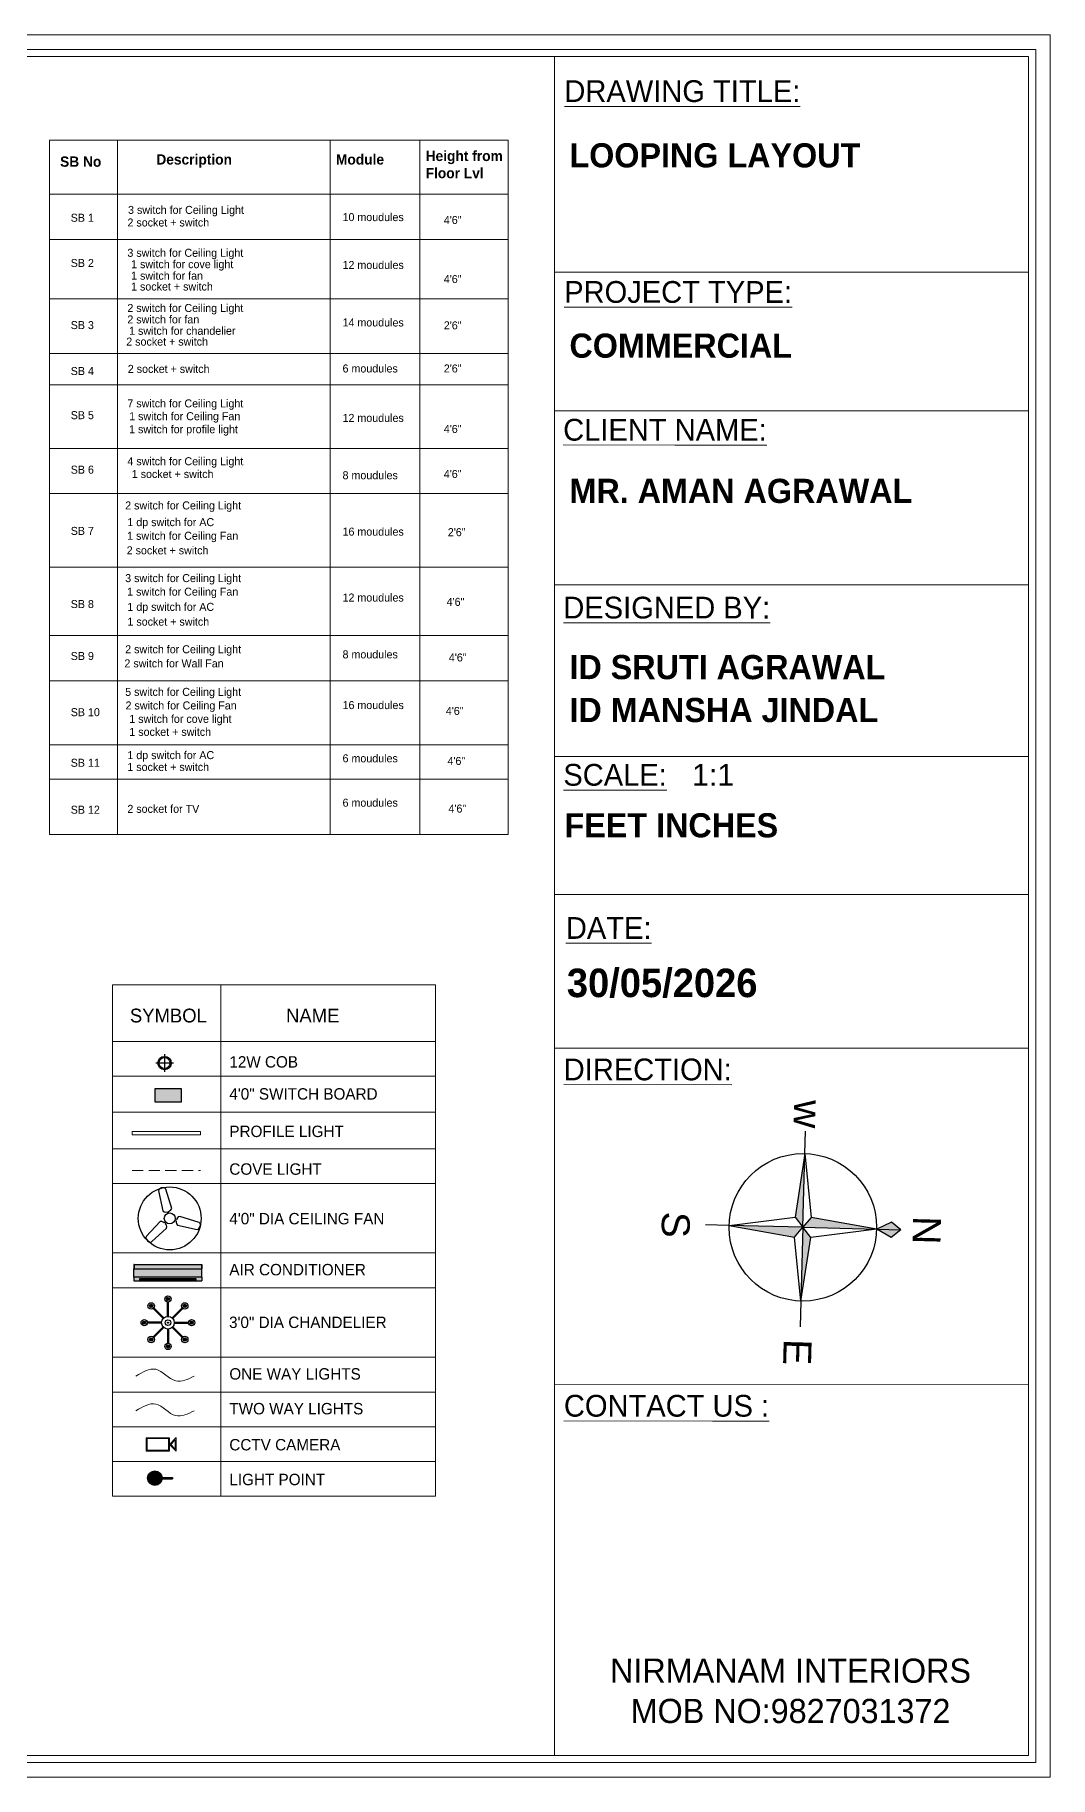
# Model space of a CAD drawing. Header units: inches. Extents: x -4677 to 18437, y -5264 to 2453.
# Drawn here: x 4177 to 4635, y -944 to -159 of the extents above; entities that cross this region are included whole.
import ezdxf

# ---------------------------------------------------------------- set-up
doc = ezdxf.new("R2010")
doc.units = ezdxf.units.IN
doc.linetypes.add('DASHED', pattern=[0.75, 0.5, -0.25])
for name, color, linetype in [('Edges', 7, 'Continuous'), ('ELE', 5, 'Continuous'), ('FUR', 42, 'Continuous'), ('IEL-HATCH-002', 7, 'Continuous'), ('THIET-BI', 21, 'Continuous')]:
    doc.layers.add(name, color=color, linetype=linetype)
for name, color, linetype, lineweight in [('ELV-1', 7, 'Continuous', 25), ('FURNI', 140, 'Continuous', 18), ('WALL', 23, 'Continuous', 15)]:
    doc.layers.add(name, color=color, linetype=linetype, lineweight=lineweight)
doc.layers.add('HATCH', color=251, linetype='Continuous', lineweight=0, transparency=0.75)
doc.styles.add('HEMI', font='stylu.ttf')
doc.styles.add('regular', font='swissl.ttf')
doc.styles.get("Standard").update_dxf_attribs({"font": 'arial.ttf'})

# ---------------------------------------------------------------- blocks, each defined once
blk = doc.blocks.new('ger')
at = {"color": 5}
for p, q in [((6473.06, -970.68), (6473.07, -978.68)), ((6469.07, -974.68), (6477.07, -974.68))]:
    blk.add_line(p, q, dxfattribs=at)
for radius in [3, 2.5]:
    blk.add_circle((6473.07, -974.68), radius, dxfattribs=at)
blk = doc.blocks.new('A$C1C43440E')
at = {"layer": 'THIET-BI', "color": 18, "true_color": 0x000000}
for p, q in [((144, 581), (140, 564)), ((153, 589), (144, 581)), ((172, 598), (153, 589)), ((192, 598), (172, 598)), ((207, 596), (192, 598)), ((218, 585), (207, 596)), ((284, 372), (218, 585)), ((140, 564), (188, 346)), ((156, 226), (4, 62)), ((174, 228), (156, 226)), ((191, 220), (174, 228)), ((188, 346), (202, 334)), ((202, 213), (191, 220)), ((202, 334), (215, 331)), ((215, 226), (202, 213)), ((213, 202), (226, 216)), ((225, 187), (213, 202)), ((215, 331), (235, 334)), ((235, 334), (240, 317)), ((249, 338), (261, 344)), ((254, 320), (249, 338)), ((261, 344), (276, 356)), ((276, 356), (284, 372)), ((316, 239), (334, 234)), ((338, 249), (320, 254)), ((334, 234), (334, 222)), ((334, 222), (336, 203)), ((336, 203), (346, 188)), ((346, 268), (338, 249)), ((354, 278), (346, 268)), ((372, 284), (354, 278)), ((585, 217), (372, 284)), ((597, 205), (585, 217)), ((600, 193), (597, 205)), ((598, 172), (600, 193)), ((4, 62), (0, 47)), ((0, 47), (6, 33)), ((6, 33), (16, 16)), ((16, 16), (33, 4)), ((33, 4), (45, 0)), ((45, 0), (61, 5)), ((61, 5), (226, 156)), ((229, 174), (225, 187)), ((226, 156), (229, 174)), ((346, 188), (564, 139)), ((564, 139), (579, 142)), ((579, 142), (588, 154)), ((588, 154), (598, 172))]:
    blk.add_line(p, q, dxfattribs=at)
blk.add_circle((262, 262), 60, dxfattribs=at)
blk = doc.blocks.new('3r')
blk.add_circle((6568.3, -1060.4), 21)
at = {"layer": 'THIET-BI', "xscale": 0.06069589590044594, "yscale": 0.06069589590044594, "zscale": 0.06069589590044594}
blk.add_blockref('A$C1C43440E', (6552.4, -1076.3), dxfattribs=at)
blk = doc.blocks.new('DRYG')
at = {"layer": 'Edges', "color": 18, "true_color": 0x000000}
for p, q in [((8077.8, 1479.5), (8077.8, 1479.6)), ((8077.8, 1479.6), (8078, 1479.6)), ((8077.8, 1479.5), (8077.8, 1421.7)), ((8077.8, 1479.5), (8078, 1479.5)), ((8078, 1479.6), (8078, 1479.5)), ((8078, 1479.6), (8081.6, 1479.6)), ((8078, 1479.5), (8081.6, 1479.5)), ((8088.7, 1479.6), (8081.6, 1479.6)), ((8081.6, 1479.6), (8081.6, 1479.5)), ((8081.6, 1479.5), (8081.6, 1421.7)), ((8088.7, 1479.6), (8091.8, 1479.6)), ((8088.7, 1421.7), (8088.7, 1479.6)), ((8090.1, 1474.8), (8090.5, 1474.8)), ((8090.1, 1469), (8090.1, 1474.8)), ((8090.5, 1474.8), (8090.5, 1469)), ((8090.7, 1474.8), (8091, 1474.8)), ((8090.7, 1469), (8090.7, 1474.8)), ((8091, 1474.8), (8091, 1469)), ((8091.2, 1474.8), (8091.6, 1474.8)), ((8091.2, 1469), (8091.2, 1474.8)), ((8091.6, 1474.8), (8091.6, 1469)), ((8091.8, 1479.6), (8091.8, 1421.7)), ((8090.5, 1469), (8090.1, 1469)), ((8090.1, 1468.7), (8090.5, 1468.7)), ((8090.1, 1462.9), (8090.1, 1468.7)), ((8090.5, 1462.9), (8090.1, 1462.9)), ((8090.1, 1462.6), (8090.5, 1462.6)), ((8090.1, 1456.9), (8090.1, 1462.6)), ((8090.5, 1456.9), (8090.1, 1456.9)), ((8090.1, 1456.6), (8090.5, 1456.6)), ((8090.1, 1450.8), (8090.1, 1456.6)), ((8090.5, 1468.7), (8090.5, 1462.9)), ((8090.5, 1462.6), (8090.5, 1456.9)), ((8090.5, 1456.6), (8090.5, 1450.8)), ((8091, 1469), (8090.7, 1469)), ((8090.7, 1468.7), (8091, 1468.7)), ((8090.7, 1462.9), (8090.7, 1468.7)), ((8091, 1462.9), (8090.7, 1462.9)), ((8090.7, 1462.6), (8091, 1462.6)), ((8090.7, 1456.9), (8090.7, 1462.6)), ((8091, 1456.9), (8090.7, 1456.9)), ((8090.7, 1456.6), (8091, 1456.6)), ((8090.7, 1450.8), (8090.7, 1456.6)), ((8091, 1468.7), (8091, 1462.9)), ((8091, 1462.6), (8091, 1456.9)), ((8091, 1456.6), (8091, 1450.8)), ((8091.6, 1469), (8091.2, 1469)), ((8091.2, 1468.7), (8091.6, 1468.7)), ((8091.2, 1462.9), (8091.2, 1468.7)), ((8091.6, 1462.9), (8091.2, 1462.9)), ((8091.2, 1462.6), (8091.6, 1462.6)), ((8091.2, 1456.9), (8091.2, 1462.6)), ((8091.6, 1456.9), (8091.2, 1456.9)), ((8091.2, 1456.6), (8091.6, 1456.6)), ((8091.2, 1450.8), (8091.2, 1456.6)), ((8091.6, 1468.7), (8091.6, 1462.9)), ((8091.6, 1462.6), (8091.6, 1456.9)), ((8091.6, 1456.6), (8091.6, 1450.8)), ((8090.5, 1450.8), (8090.1, 1450.8)), ((8090.1, 1450.5), (8090.5, 1450.5)), ((8090.1, 1444.7), (8090.1, 1450.5)), ((8090.5, 1444.7), (8090.1, 1444.7)), ((8090.1, 1444.4), (8090.5, 1444.4)), ((8090.1, 1438.6), (8090.1, 1444.4)), ((8090.5, 1450.5), (8090.5, 1444.7)), ((8090.5, 1444.4), (8090.5, 1438.6)), ((8091, 1450.8), (8090.7, 1450.8)), ((8090.7, 1450.5), (8091, 1450.5)), ((8090.7, 1444.7), (8090.7, 1450.5)), ((8091, 1444.7), (8090.7, 1444.7)), ((8090.7, 1444.4), (8091, 1444.4)), ((8090.7, 1438.6), (8090.7, 1444.4)), ((8091, 1450.5), (8091, 1444.7)), ((8091, 1444.4), (8091, 1438.6)), ((8091.6, 1450.8), (8091.2, 1450.8)), ((8091.2, 1450.5), (8091.6, 1450.5)), ((8091.2, 1444.7), (8091.2, 1450.5)), ((8091.6, 1444.7), (8091.2, 1444.7)), ((8091.2, 1444.4), (8091.6, 1444.4)), ((8091.2, 1438.6), (8091.2, 1444.4)), ((8091.6, 1450.5), (8091.6, 1444.7)), ((8091.6, 1444.4), (8091.6, 1438.6)), ((8090.5, 1438.6), (8090.1, 1438.6)), ((8090.1, 1438.3), (8090.5, 1438.3)), ((8090.1, 1432.5), (8090.1, 1438.3)), ((8090.5, 1432.5), (8090.1, 1432.5)), ((8090.1, 1432.2), (8090.5, 1432.2)), ((8090.1, 1426.4), (8090.1, 1432.2)), ((8090.5, 1426.4), (8090.1, 1426.4)), ((8090.5, 1438.3), (8090.5, 1432.5)), ((8090.5, 1432.2), (8090.5, 1426.4)), ((8091, 1438.6), (8090.7, 1438.6)), ((8090.7, 1438.3), (8091, 1438.3)), ((8090.7, 1432.5), (8090.7, 1438.3)), ((8091, 1432.5), (8090.7, 1432.5)), ((8090.7, 1432.2), (8091, 1432.2)), ((8090.7, 1426.4), (8090.7, 1432.2)), ((8091, 1426.4), (8090.7, 1426.4)), ((8091, 1438.3), (8091, 1432.5)), ((8091, 1432.2), (8091, 1426.4)), ((8091.6, 1438.6), (8091.2, 1438.6)), ((8091.2, 1438.3), (8091.6, 1438.3)), ((8091.2, 1432.5), (8091.2, 1438.3)), ((8091.6, 1432.5), (8091.2, 1432.5)), ((8091.2, 1432.2), (8091.6, 1432.2)), ((8091.2, 1426.4), (8091.2, 1432.2)), ((8091.6, 1426.4), (8091.2, 1426.4)), ((8091.6, 1438.3), (8091.6, 1432.5)), ((8091.6, 1432.2), (8091.6, 1426.4)), ((8077.8, 1421.7), (8077.8, 1421.7)), ((8077.8, 1421.7), (8078, 1421.7)), ((8078, 1421.7), (8077.8, 1421.7)), ((8078, 1421.7), (8078, 1421.7)), ((8081.6, 1421.7), (8078, 1421.7)), ((8078, 1421.7), (8081.6, 1421.7)), ((8088.7, 1421.7), (8081.6, 1421.7)), ((8081.6, 1421.7), (8081.6, 1421.7)), ((8088.7, 1421.7), (8091.8, 1421.7))]:
    blk.add_line(p, q, dxfattribs=at)
at = {"layer": 'FURNI', "color": 18, "true_color": 0x000000}
blk.add_line((8077.8, 1421.7), (8091.8, 1421.7), dxfattribs=at)
blk = doc.blocks.new('E4RG')
at = {"layer": 'IEL-HATCH-002', "transparency": 33554687}
h = blk.add_hatch(color=256, dxfattribs=at)
h.dxf.hatch_style = 1
h.set_gradient(color1=(255, 255, 255), color2=(147, 149, 152), name='CYLINDER')
h.paths.add_polyline_path([(4585.01, 653.22), (4585, 653.22), (4554.41, 653.22), (4554.41, 649.47), (4585.01, 649.47)])
h.paths.add_polyline_path([(4585, 655.12), (4585, 655.21), (4554.42, 655.21), (4554.42, 655.12), (4554.42, 653.22), (4585, 653.22)])
h.paths.add_polyline_path([(4585.01, 649.47), (4554.41, 649.47), (4554.41, 647.81), (4585.01, 647.81)])
h.paths.add_polyline_path([(4556.92, 648.71), (4559.97, 648.71), (4559.97, 648.51), (4556.92, 648.51)], flags=16)
h.paths.add_polyline_path([(4556.92, 648.43), (4559.97, 648.43), (4559.97, 648.23), (4556.92, 648.23)], flags=16)
h.paths.add_polyline_path([(4556.92, 648.15), (4559.97, 648.15), (4559.97, 647.95), (4556.92, 647.95)], flags=16)
h.paths.add_polyline_path([(4560.14, 648.71), (4563.19, 648.71), (4563.19, 648.51), (4560.14, 648.51)], flags=16)
h.paths.add_polyline_path([(4560.14, 648.43), (4563.19, 648.43), (4563.19, 648.23), (4560.14, 648.23)], flags=16)
h.paths.add_polyline_path([(4560.14, 648.15), (4563.19, 648.15), (4563.19, 647.95), (4560.14, 647.95)], flags=16)
h.paths.add_polyline_path([(4563.36, 648.71), (4566.41, 648.71), (4566.41, 648.51), (4563.36, 648.51)], flags=16)
h.paths.add_polyline_path([(4563.36, 648.43), (4566.41, 648.43), (4566.41, 648.23), (4563.36, 648.23)], flags=16)
h.paths.add_polyline_path([(4563.36, 648.15), (4566.41, 648.15), (4566.41, 647.95), (4563.36, 647.95)], flags=16)
h.paths.add_polyline_path([(4566.57, 648.71), (4569.63, 648.71), (4569.63, 648.51), (4566.57, 648.51)], flags=16)
h.paths.add_polyline_path([(4566.57, 648.43), (4569.63, 648.43), (4569.63, 648.23), (4566.57, 648.23)], flags=16)
h.paths.add_polyline_path([(4566.57, 648.15), (4569.63, 648.15), (4569.63, 647.95), (4566.57, 647.95)], flags=16)
h.paths.add_polyline_path([(4569.79, 648.71), (4572.85, 648.71), (4572.85, 648.51), (4569.79, 648.51)], flags=16)
h.paths.add_polyline_path([(4569.79, 648.43), (4572.85, 648.43), (4572.85, 648.23), (4569.79, 648.23)], flags=16)
h.paths.add_polyline_path([(4569.79, 648.15), (4572.85, 648.15), (4572.85, 647.95), (4569.79, 647.95)], flags=16)
h.paths.add_polyline_path([(4573.01, 648.71), (4576.06, 648.71), (4576.06, 648.51), (4573.01, 648.51)], flags=16)
h.paths.add_polyline_path([(4573.01, 648.43), (4576.06, 648.43), (4576.06, 648.23), (4573.01, 648.23)], flags=16)
h.paths.add_polyline_path([(4573.01, 648.15), (4576.06, 648.15), (4576.06, 647.95), (4573.01, 647.95)], flags=16)
h.paths.add_polyline_path([(4576.23, 648.71), (4579.28, 648.71), (4579.28, 648.51), (4576.23, 648.51)], flags=16)
h.paths.add_polyline_path([(4576.23, 648.43), (4579.28, 648.43), (4579.28, 648.23), (4576.23, 648.23)], flags=16)
h.paths.add_polyline_path([(4576.23, 648.15), (4579.28, 648.15), (4579.28, 647.95), (4576.23, 647.95)], flags=16)
h.paths.add_polyline_path([(4579.45, 648.71), (4582.5, 648.71), (4582.5, 648.51), (4579.45, 648.51)], flags=16)
h.paths.add_polyline_path([(4579.45, 648.43), (4582.5, 648.43), (4582.5, 648.23), (4579.45, 648.23)], flags=16)
h.paths.add_polyline_path([(4579.45, 648.15), (4582.5, 648.15), (4582.5, 647.95), (4579.45, 647.95)], flags=16)
at = {"layer": 'FURNI', "color": 18, "true_color": 0x000000, "xscale": -0.5288462308038518, "yscale": 0.5288462308038518, "zscale": 0.5288462308038518, "rotation": 90}
blk.add_blockref('DRYG', (5336.87, 4927.15), dxfattribs=at)
blk = doc.blocks.new('DVB')
at = {"color": 30, "linetype": 'ByBlock', "true_color": 0xf26722}
for p, q in [((4631.71, 639.61), (4631.71, 646)), ((4632.16, 639.61), (4632.16, 646)), ((4629.09, 636.98), (4622.69, 636.98)), ((4629.09, 636.53), (4622.69, 636.53)), ((4629.76, 638.62), (4625.24, 643.14)), ((4630.08, 638.93), (4625.56, 643.45)), ((4633.8, 638.93), (4638.32, 643.45)), ((4634.11, 638.62), (4638.64, 643.14)), ((4634.79, 636.98), (4641.19, 636.98)), ((4634.79, 636.53), (4641.19, 636.53)), ((4629.76, 634.9), (4625.24, 630.38)), ((4630.08, 634.58), (4625.56, 630.06)), ((4631.71, 633.9), (4631.71, 627.51)), ((4632.16, 633.9), (4632.16, 627.51)), ((4633.8, 634.58), (4638.32, 630.06)), ((4634.11, 634.9), (4638.64, 630.38))]:
    blk.add_line(p, q, dxfattribs=at)
for centre, radius in [((4624.38, 644.31), 1.46), ((4624.38, 644.31), 0.745), ((4624.38, 644.31), 0.457), ((4624.38, 644.31), 0.155), ((4631.94, 647.44), 1.46), ((4631.94, 647.44), 0.745), ((4631.94, 647.44), 0.457), ((4631.94, 647.44), 0.155), ((4639.49, 644.31), 1.46), ((4639.49, 644.31), 0.745), ((4639.49, 644.31), 0.457), ((4639.49, 644.31), 0.155), ((4621.25, 636.76), 1.46), ((4621.25, 636.76), 0.745), ((4621.25, 636.76), 0.457), ((4621.25, 636.76), 0.155), ((4631.94, 636.76), 2.86), ((4631.94, 636.76), 1.29), ((4631.94, 636.76), 0.269), ((4642.62, 636.76), 1.46), ((4642.62, 636.76), 0.745), ((4642.62, 636.76), 0.457), ((4642.62, 636.76), 0.155), ((4624.38, 629.2), 1.46), ((4624.38, 629.2), 0.745), ((4624.38, 629.2), 0.457), ((4624.38, 629.2), 0.155), ((4639.49, 629.2), 1.46), ((4639.49, 629.2), 0.745), ((4639.49, 629.2), 0.457), ((4639.49, 629.2), 0.155), ((4631.94, 626.07), 1.46), ((4631.94, 626.07), 0.745), ((4631.94, 626.07), 0.457), ((4631.94, 626.07), 0.155)]:
    blk.add_circle(centre, radius, dxfattribs=at)
blk = doc.blocks.new('rst')
at = {"layer": 'HATCH', "true_color": 0xed1f24, "transparency": 33554687}
h = blk.add_hatch(color=240, dxfattribs=at)
h.dxf.hatch_style = 1
h.paths.add_polyline_path([(9145.2, 1295.5), (9130.1, 1295.5), (9137.7, 1288.2)])
h.paths.add_polyline_path([(9142.8, 1294.5), (9137.7, 1289.6), (9132.6, 1294.5)], flags=16)
h.paths.add_polyline_path([(9145.1, 1288.2), (9130.3, 1288.2), (9130.3, 1262.6), (9145.1, 1262.6)])
h.paths.add_polyline_path([(9144.1, 1287.2), (9144.1, 1263.6), (9131.3, 1263.6), (9131.3, 1287.2)], flags=16)
at = {"layer": 'FURNI', "color": 18, "true_color": 0x000000}
for points in [[(9145.2, 1295.5), (9130.1, 1295.5), (9137.7, 1288.2)], [(9130.3, 1288.2), (9145.1, 1288.2), (9145.1, 1262.6), (9130.3, 1262.6)], [(9131.3, 1287.2), (9144.1, 1287.2), (9144.1, 1263.6), (9131.3, 1263.6)], [(9142.8, 1294.5), (9132.6, 1294.5), (9137.7, 1289.6)]]:
    blk.add_lwpolyline(points, close=True, dxfattribs=at)
blk = doc.blocks.new('HT')
at = {"layer": 'IEL-HATCH-002', "true_color": 0xf7f281, "transparency": 33554687}
h = blk.add_hatch(color=51, dxfattribs=at)
h.dxf.hatch_style = 1
h.paths.add_polyline_path([(4618.55, 566.68, 0.962396), (4625.07, 566.43), (4621.82, 566.43), (4621.82, 566.93), (4625.07, 566.93, 0.962396)])
for p, q in [((4621.82, 566.93), (4629.77, 566.93)), ((4621.82, 566.93), (4621.82, 566.43)), ((4621.82, 566.43), (4629.77, 566.43)), ((4629.77, 566.93), (4629.77, 566.43))]:
    blk.add_line(p, q)
blk.add_circle((4621.82, 566.68), 3.27)
blk = doc.blocks.new('WR')
at = {"layer": 'IEL-HATCH-002', "true_color": 0x58ba48, "transparency": 33554687}
h = blk.add_hatch(color=85, dxfattribs=at)
h.dxf.hatch_style = 1
h.paths.add_polyline_path([(6272.58, 1161.27), (6284.59, 1161.27), (6284.59, 1167.12), (6272.58, 1167.12)])
blk.add_lwpolyline([(6272.58, 1167.11), (6272.58, 1161.27), (6284.59, 1161.29), (6284.59, 1167.13)], close=True)
blk = doc.blocks.new('A$C470D500B')
at = {"layer": 'ELE', "true_color": 0xed1f24}
h = blk.add_hatch(color=240, dxfattribs=at)
h.paths.add_polyline_path([(25.36, 49.16), (23.85, 47.28), (25.36, 44.35)])
h.paths.add_polyline_path([(25.36, 44.35), (26.88, 47.28), (25.36, 49.16)])
at = {"layer": 'ELE', "true_color": 0x000000}
h = blk.add_hatch(color=18, dxfattribs=at)
h.paths.add_polyline_path([(27.34, 28.11), (25.36, 29.71), (25.36, 15.08)])
h.paths.add_polyline_path([(40, 29.71), (27.34, 31.31), (25.36, 29.71)])
h.paths.add_polyline_path([(25.36, 44.35), (23.38, 31.31), (25.36, 29.71)])
h.paths.add_polyline_path([(23.38, 28.11), (25.36, 29.71), (10.73, 29.71)])
at = {"layer": 'ELE', "color": 240, "true_color": 0xed1f24}
for p, q in [((25.36, 49.16), (23.85, 47.28)), ((25.36, 49.16), (26.88, 47.28)), ((25.36, 44.35), (25.36, 49.16)), ((23.85, 47.28), (25.36, 44.35)), ((26.88, 47.28), (25.36, 44.35))]:
    blk.add_line(p, q, dxfattribs=at)
at = {"layer": 'ELE', "color": 18, "true_color": 0x000000}
for p, q in [((25.36, 44.35), (23.38, 31.31)), ((25.36, 29.71), (25.36, 44.35)), ((25.36, 44.35), (27.34, 31.31)), ((10.73, 29.71), (23.38, 31.31)), ((23.38, 31.31), (25.36, 29.71)), ((27.34, 31.31), (25.36, 29.71)), ((40, 29.71), (27.34, 31.31)), ((10.73, 29.71), (6.3, 29.71)), ((10.73, 29.71), (6.3, 29.71)), ((25.36, 29.71), (10.73, 29.71)), ((10.73, 29.71), (23.38, 28.11)), ((23.38, 28.11), (25.36, 29.71)), ((25.36, 15.08), (23.38, 28.11)), ((25.36, 29.71), (25.36, 15.08)), ((27.34, 28.11), (25.36, 29.71)), ((25.36, 29.71), (40, 29.71)), ((25.36, 15.08), (27.34, 28.11)), ((40, 29.71), (27.34, 28.11)), ((40, 29.71), (45.12, 29.71)), ((40, 29.71), (45.12, 29.71)), ((25.36, 15.08), (25.36, 10.4))]:
    blk.add_line(p, q, dxfattribs=at)
blk.add_circle((25.36, 29.71), 14.63, dxfattribs=at)
at = {"layer": 'ELE', "color": 240, "true_color": 0xed1f24}
blk.add_text('N', height=5.54, dxfattribs=at).set_placement((22.5, 51.52))
at = {"layer": 'ELE', "color": 18, "true_color": 0x000000}
for s, p in [('w', (0.11, 27.33)), ('E', (47.54, 26.51)), ('S', (22.95, 1.72))]:
    blk.add_text(s, height=5.54, dxfattribs=at).set_placement(p)

msp = doc.modelspace()

# ---------------------------------------------------------------- linework, layer by layer
at = {"lineweight": 5}
for p, q in [((4357.48, -587.36), (4211.79, -587.36)), ((4211.79, -587.36), (4211.79, -817.85)), ((4260.71, -587.36), (4260.71, -817.85)), ((4357.48, -817.85), (4357.48, -587.36)), ((4357.48, -612.86), (4211.79, -612.86)), ((4357.48, -628.53), (4211.79, -628.53)), ((4357.48, -644.62), (4211.79, -644.62)), ((4357.48, -661.17), (4211.79, -661.17)), ((4357.48, -676.84), (4211.79, -676.84)), ((4357.48, -708.17), (4211.79, -708.17)), ((4357.48, -723.84), (4211.79, -723.84)), ((4357.48, -755.18), (4211.79, -755.18)), ((4357.48, -770.85), (4211.79, -770.85)), ((4357.48, -786.52), (4211.79, -786.52)), ((4357.48, -802.19), (4211.79, -802.19)), ((4357.48, -817.85), (4211.79, -817.85))]:
    msp.add_line(p, q, dxfattribs=at)
at = {"color": 5, "linetype": 'DASHED', "lineweight": 5, "ltscale": 10}
msp.add_line((4220.64, -671.05), (4251.44, -671.05), dxfattribs=at)
at = {"color": 2, "lineweight": 5, "true_color": 0xf1eb1f}
msp.add_lwpolyline([(4220.64, -653.35), (4251.44, -653.35), (4251.44, -654.92), (4220.64, -654.92)], close=True, dxfattribs=at)
at = {"color": 114, "lineweight": 5, "true_color": 0x139b48}
msp.add_spline([(4222.41, -763.66), (4231.3, -760.62), (4240.35, -765.83), (4248.72, -763.66)], degree=3, dxfattribs=at)
at = {"color": 1, "lineweight": 5}
msp.add_spline([(4222.41, -779.33), (4231.3, -776.28), (4240.35, -781.5), (4248.72, -779.33)], degree=3, dxfattribs=at)
at = {"layer": 'ELV-1', "lineweight": 5}
for p, q in [((4183.34, -230.8), (4183.34, -206.47)), ((4183.34, -206.47), (4390.35, -206.47)), ((4214.01, -206.47), (4214.01, -230.8)), ((4310.01, -206.47), (4310.01, -230.8)), ((4350.43, -206.47), (4350.43, -230.8)), ((4390.35, -206.47), (4390.35, -230.8)), ((4183.34, -230.8), (4390.35, -230.8)), ((4183.34, -251.36), (4390.35, -251.36)), ((4183.34, -277.98), (4390.35, -277.98)), ((4183.34, -302.7), (4390.35, -302.7)), ((4183.34, -316.83), (4390.35, -316.83)), ((4183.34, -345.57), (4390.35, -345.57)), ((4183.34, -365.86), (4390.35, -365.86)), ((4183.34, -398.99), (4390.35, -398.99)), ((4183.34, -429.86), (4390.35, -429.86)), ((4183.34, -450.28), (4390.35, -450.28)), ((4183.34, -479.1), (4390.35, -479.1)), ((4183.34, -494.63), (4390.35, -494.63)), ((4183.34, -519.53), (4390.35, -519.53))]:
    msp.add_line(p, q, dxfattribs=at)
at = {"layer": 'FURNI', "color": 18, "lineweight": 5, "true_color": 0x000000}
for p, q in [((4411.21, -168.84), (4411.21, -934.66)), ((4411.13, -265.97), (4624.89, -265.97)), ((4411.13, -328.6), (4624.89, -328.6)), ((4411.13, -406.91), (4624.89, -406.91)), ((4411.13, -484.32), (4624.89, -484.32)), ((4411.13, -546.56), (4624.89, -546.56)), ((4411.13, -615.89), (4624.89, -615.89)), ((4411.21, -767.52), (4624.97, -767.62))]:
    msp.add_line(p, q, dxfattribs=at)
for points in [[(3535.63, -944.47), (3535.63, -159.03), (4634.78, -159.03), (4634.78, -944.47)], [(3542.17, -937.93), (3542.17, -165.57), (4628.24, -165.57), (4628.24, -937.93)], [(3545.44, -934.66), (3545.44, -168.84), (4624.97, -168.84), (4624.97, -934.66)]]:
    msp.add_lwpolyline(points, close=True, dxfattribs=at)
at = {"layer": 'WALL', "lineweight": 5}
for p, q in [((4183.34, -230.8), (4183.34, -519.53)), ((4214.01, -230.8), (4214.01, -519.53)), ((4310.01, -230.8), (4310.01, -519.53)), ((4350.43, -230.8), (4350.43, -519.53)), ((4390.35, -230.8), (4390.35, -519.53))]:
    msp.add_line(p, q, dxfattribs=at)

# ---------------------------------------------------------------- block references
at = {"lineweight": 5, "rotation": 270}
msp.add_blockref('ger', (5209.97, 5850.53), dxfattribs=at)
at = {"lineweight": 5}
for name, p in [('WR', (-2041.66, -1801.29)), ('E4RG', (-332.91, -1368.56)), ('DVB', (-395.1, -1376.35)), ('HT', (-390.9, -1376.35))]:
    msp.add_blockref(name, p, dxfattribs=at)
at = {"lineweight": 5, "xscale": 0.6750634209512346, "yscale": 0.6750634209512346, "zscale": 0.6750634209512346}
msp.add_blockref('3r', (-196.4, 23.26), dxfattribs=at)
at = {"layer": 'FUR', "lineweight": 5, "xscale": 2.274531251119879, "yscale": 2.274531251119879, "zscale": 2.274531251119879, "rotation": 268.4687052230764}
msp.add_blockref('A$C470D500B', (4457.22, -637.14), dxfattribs=at)
at = {"layer": 'FURNI', "color": 18, "lineweight": 5, "true_color": 0x000000, "xscale": 0.4104251043825756, "yscale": 0.4104251043825756, "zscale": 0.4104251043825756, "rotation": 269.9296607634778}
msp.add_blockref('rst', (3713.42, 2956.5), dxfattribs=at)

# ---------------------------------------------------------------- texts
at = {"lineweight": 5, "attachment_point": 1, "rotation": 359.99056}
for s, insert, char_height, width, style in [('{\\LDRAWING TITLE:}', (4415.65, -179.49), 9.8109, 109.2391, 'HEMI'), ('{\\fStylus BT|b1|i0|c0|p34;LOOPING LAYOUT}', (4417.93, -207.88), 10.901, 160.4147, 'HEMI'), ('{\\LPROJECT TYPE:}', (4415.57, -270.02), 9.8109, 103.0557, 'HEMI'), ('{\\fStylus BT|b1|i0|c0|p34;COMMERCIAL}', (4417.93, -293.68), 10.901, 160.4147, 'HEMI'), ('{\\LCLIENT NAME:}', (4415.1, -332.15), 9.8109, 101.3693, 'HEMI'), ('{\\fStylus BT|b1|i0|c0|p34;MR. AMAN AGRAWAL}', (4417.93, -359.15), 10.901, 160.4147, 'HEMI'), ('{\\LDESIGNED BY:}', (4415.18, -412.32), 9.8109, 103.6408, 'HEMI'), ('{\\fStylus BT|b1|i0|c0|p34;ID SRUTI AGRAWAL}', (4417.93, -438.59), 10.901, 144.5846, 'HEMI'), ('{\\fStylus BT|b1|i0|c0|p34;ID MANSHA JINDAL}', (4417.93, -457.93), 10.901, 144.5846, 'HEMI'), ('{\\LSCALE:}', (4415.18, -487.71), 9.811, 75.8872, 'HEMI'), ('1:1', (4473.23, -487.71), 9.811, 39.0065, 'regular'), ('{\\fStylus BT|b1|i0|c0|p34;FEET INCHES}', (4415.7, -509.9), 10.901, 144.5846, 'HEMI'), ('{\\LDATE:}', (4416.32, -556.74), 9.811, 75.8872, 'HEMI'), ('{\\fStylus BT|b1|i0|c0|p34;30/05/2026}', (4416.76, -579.98), 12.8484, 99.3817, 'HEMI'), ('SYMBOL', (4219.67, -598.02), 6.224, 105.5233, 'HEMI'), ('NAME', (4290.09, -598.02), 6.224, 105.5233, 'HEMI'), ('12W COB', (4264.52, -619.45), 5.148, 87.2821, 'HEMI'), ('{\\LDIRECTION:}', (4415.35, -620.51), 9.8109, 75.8872, 'HEMI'), ('4\'0" SWITCH BOARD', (4264.52, -633.88), 5.1478, 87.2821, 'HEMI'), ('PROFILE LIGHT', (4264.52, -650.76), 5.1478, 87.2821, 'HEMI'), ('COVE LIGHT', (4264.52, -667.76), 5.148, 87.2821, 'HEMI'), ('4\'0" DIA CEILING FAN', (4264.52, -690.11), 5.1478, 87.2821, 'HEMI'), ('AIR CONDITIONER', (4264.52, -713.1), 5.1478, 87.2821, 'HEMI'), ('3\'0" DIA CHANDELIER', (4264.39, -736.85), 5.1478, 87.2821, 'HEMI'), ('ONE WAY LIGHTS', (4264.52, -760.1), 5.1478, 87.2821, 'HEMI'), ('TWO WAY LIGHTS', (4264.52, -775.77), 5.1478, 87.2821, 'HEMI'), ('{\\LCONTACT US :}', (4415.43, -772.14), 9.8109, 95.3142, 'HEMI'), ('CCTV CAMERA', (4264.52, -792.03), 5.1478, 87.2821, 'HEMI'), ('LIGHT POINT', (4264.52, -807.7), 5.1478, 87.2821, 'HEMI'), ('\\pxqc;NIRMANAM INTERIORS\\PMOB NO:9827031372', (4425.26, -890.99), 10.901, 184.8309, 'HEMI')]:
    msp.add_mtext(s, dxfattribs=dict(at, insert=insert, char_height=char_height, width=width, style=style))
at = {"layer": 'WALL', "color": 240, "lineweight": 5, "true_color": 0xed1f24, "char_height": 4.6384, "attachment_point": 1, "style": 'HEMI'}
for s, insert, width in [('{\\fStylus BT|b1|i0|c0|p34;Height from \\PFloor Lvl}', (4353.06, -211.28), 40.3995), ('{\\fStylus BT|b1|i0|c0|p34;SB No}', (4188.17, -213.85), 20.454), ('{\\fStylus BT|b1|i0|c0|p34;Description}', (4231.58, -212.86), 20.454), ('{\\fStylus BT|b1|i0|c0|p34;Module}', (4312.59, -212.86), 20.454)]:
    msp.add_mtext(s, dxfattribs=dict(at, insert=insert, width=width))
at = {"layer": 'WALL', "color": 5, "lineweight": 5, "attachment_point": 1, "style": 'HEMI'}
for s, insert, char_height, width in [('SB 1', (4192.96, -239.68), 3.608, 20.454), ('2 socket + switch', (4218.56, -241.82), 3.6076, 81.9687), ('3 switch for Ceiling Light', (4218.82, -236.14), 3.6076, 62.6672), ('4\'6"', (4361.25, -240.69), 3.608, 13.095), ('3 switch for Ceiling Light', (4218.52, -255.48), 3.6076, 62.6672), ('SB 2', (4192.96, -260.06), 3.608, 20.454), ('1 switch for cove light', (4220.19, -260.61), 3.6076, 58.9547), ('1 switch for fan', (4220.19, -265.8), 3.6076, 58.9547), ('1 socket + switch', (4220.19, -270.69), 3.6076, 81.9687), ('4\'6"', (4361.25, -267.31), 3.608, 13.095), ('2 switch for Ceiling Light', (4218.52, -280.36), 3.6076, 62.6672), ('SB 3', (4192.96, -288.07), 3.608, 20.454), ('2 switch for fan', (4218.5, -285.52), 3.6076, 58.9547), ('1 switch for chandelier', (4219.29, -290.64), 3.6076, 58.9547), ('2\'6"', (4361.25, -288.19), 3.608, 13.095), ('2 socket + switch', (4218.01, -295.51), 3.6076, 81.9687), ('SB 4', (4192.96, -308.78), 3.608, 20.454), ('2 socket + switch', (4218.71, -307.82), 3.6076, 81.9687), ('2\'6"', (4361.25, -307.62), 3.608, 13.095), ('SB 5', (4192.96, -328.68), 3.608, 20.454), ('7 switch for Ceiling Light', (4218.52, -323.37), 3.6076, 62.6672), ('1 switch for Ceiling Fan', (4219.32, -329.15), 3.6076, 59.0834), ('1 switch for profile light', (4219.3, -335.02), 3.6076, 81.9687), ('4\'6"', (4361.25, -334.9), 3.608, 13.095), ('SB 6', (4192.96, -353.24), 3.608, 20.454), ('4 switch for Ceiling Light', (4218.52, -349.45), 3.6076, 62.6672), ('1 socket + switch', (4220.5, -355.21), 3.6076, 81.9687), ('4\'6"', (4361.25, -355.19), 3.608, 13.095), ('2 switch for Ceiling Light', (4217.53, -369.37), 3.6076, 62.6672), ('1 dp switch for AC', (4218.52, -376.9), 3.6076, 58.9547), ('SB 7', (4192.96, -380.85), 3.608, 20.454), ('1 switch for Ceiling Fan', (4218.41, -383.05), 3.6076, 59.0834), ('2\'6"', (4363.07, -381.42), 3.608, 13.095), ('2 socket + switch', (4218.22, -389.62), 3.6076, 81.9687), ('3 switch for Ceiling Light', (4217.53, -402.13), 3.6076, 62.6672), ('1 switch for Ceiling Fan', (4218.41, -408.25), 3.6076, 59.0834), ('SB 8', (4192.96, -413.82), 3.608, 20.454), ('1 dp switch for AC', (4218.52, -415.09), 3.6076, 58.9547), ('4\'6"', (4362.53, -412.84), 3.608, 13.095), ('1 socket + switch', (4218.55, -421.77), 3.6076, 81.9687), ('SB 9', (4192.96, -437.23), 3.608, 20.454), ('2 switch for Ceiling Light', (4217.53, -434.21), 3.6076, 62.6672), ('4\'6"', (4363.53, -437.9), 3.608, 13.095), ('2 switch for Wall Fan', (4217.19, -440.57), 3.6076, 59.0834), ('5 switch for Ceiling Light', (4217.53, -453.42), 3.6076, 62.6672), ('SB 10', (4192.96, -462.57), 3.608, 20.454), ('2 switch for Ceiling Fan', (4217.7, -459.54), 3.6076, 59.0834), ('4\'6"', (4362.17, -462.02), 3.608, 13.095), ('1 switch for cove light', (4219.39, -465.59), 3.6076, 58.9547), ('1 socket + switch', (4219.4, -471.45), 3.6076, 81.9687), ('SB 11', (4192.96, -485.38), 3.608, 20.454), ('1 dp switch for AC', (4218.52, -481.93), 3.6076, 58.9547), ('4\'6"', (4362.91, -484.55), 3.608, 13.095), ('1 socket + switch', (4218.51, -487.28), 3.6076, 81.9687), ('SB 12', (4192.96, -506.54), 3.608, 20.454), ('2 socket for TV', (4218.52, -506.15), 3.6076, 58.9547), ('4\'6"', (4363.36, -506.03), 3.608, 13.095)]:
    msp.add_mtext(s, dxfattribs=dict(at, insert=insert, char_height=char_height, width=width))
for s, insert, char_height in [('10 moudules', (4315.58, -239.39), 3.6076), ('12 moudules', (4315.58, -260.97), 3.6076), ('14 moudules', (4315.58, -286.89), 3.6076), ('6 moudules', (4315.58, -307.63), 3.608), ('12 moudules', (4315.58, -329.92), 3.6076), ('8 moudules', (4315.58, -355.76), 3.608), ('16 moudules', (4315.58, -381.18), 3.6076), ('12 moudules', (4315.58, -410.9), 3.6076), ('8 moudules', (4315.58, -436.52), 3.608), ('16 moudules', (4315.58, -459.37), 3.6076), ('6 moudules', (4315.58, -483.37), 3.608), ('6 moudules', (4315.58, -503.37), 3.608)]:
    msp.add_mtext(s, dxfattribs=dict(at, insert=insert, char_height=char_height))

doc.saveas('drawing.dxf')
